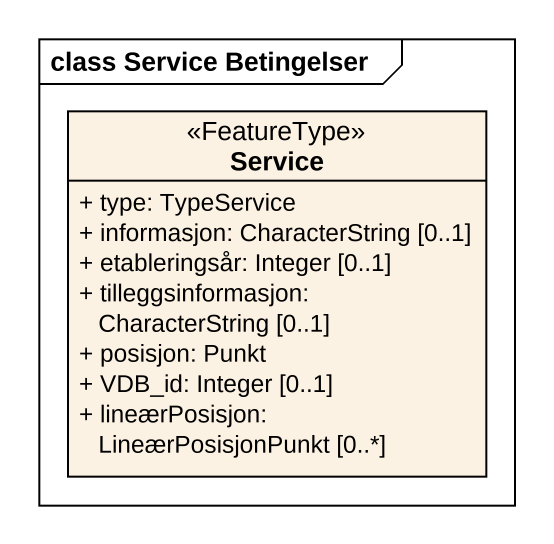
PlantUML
@startuml
mainframe class Service Betingelser
hide circle
hide empty members
skinparam classAttributeIconSize 0
class Service <<FeatureType>> {
  + type: TypeService
  + informasjon: CharacterString [0..1]
  + etableringsår: Integer [0..1]
  + tilleggsinformasjon: CharacterString [0..1]
  + posisjon: Punkt
  + VDB_id: Integer [0..1]
  + lineærPosisjon: LineærPosisjonPunkt [0..*]
}
@enduml
